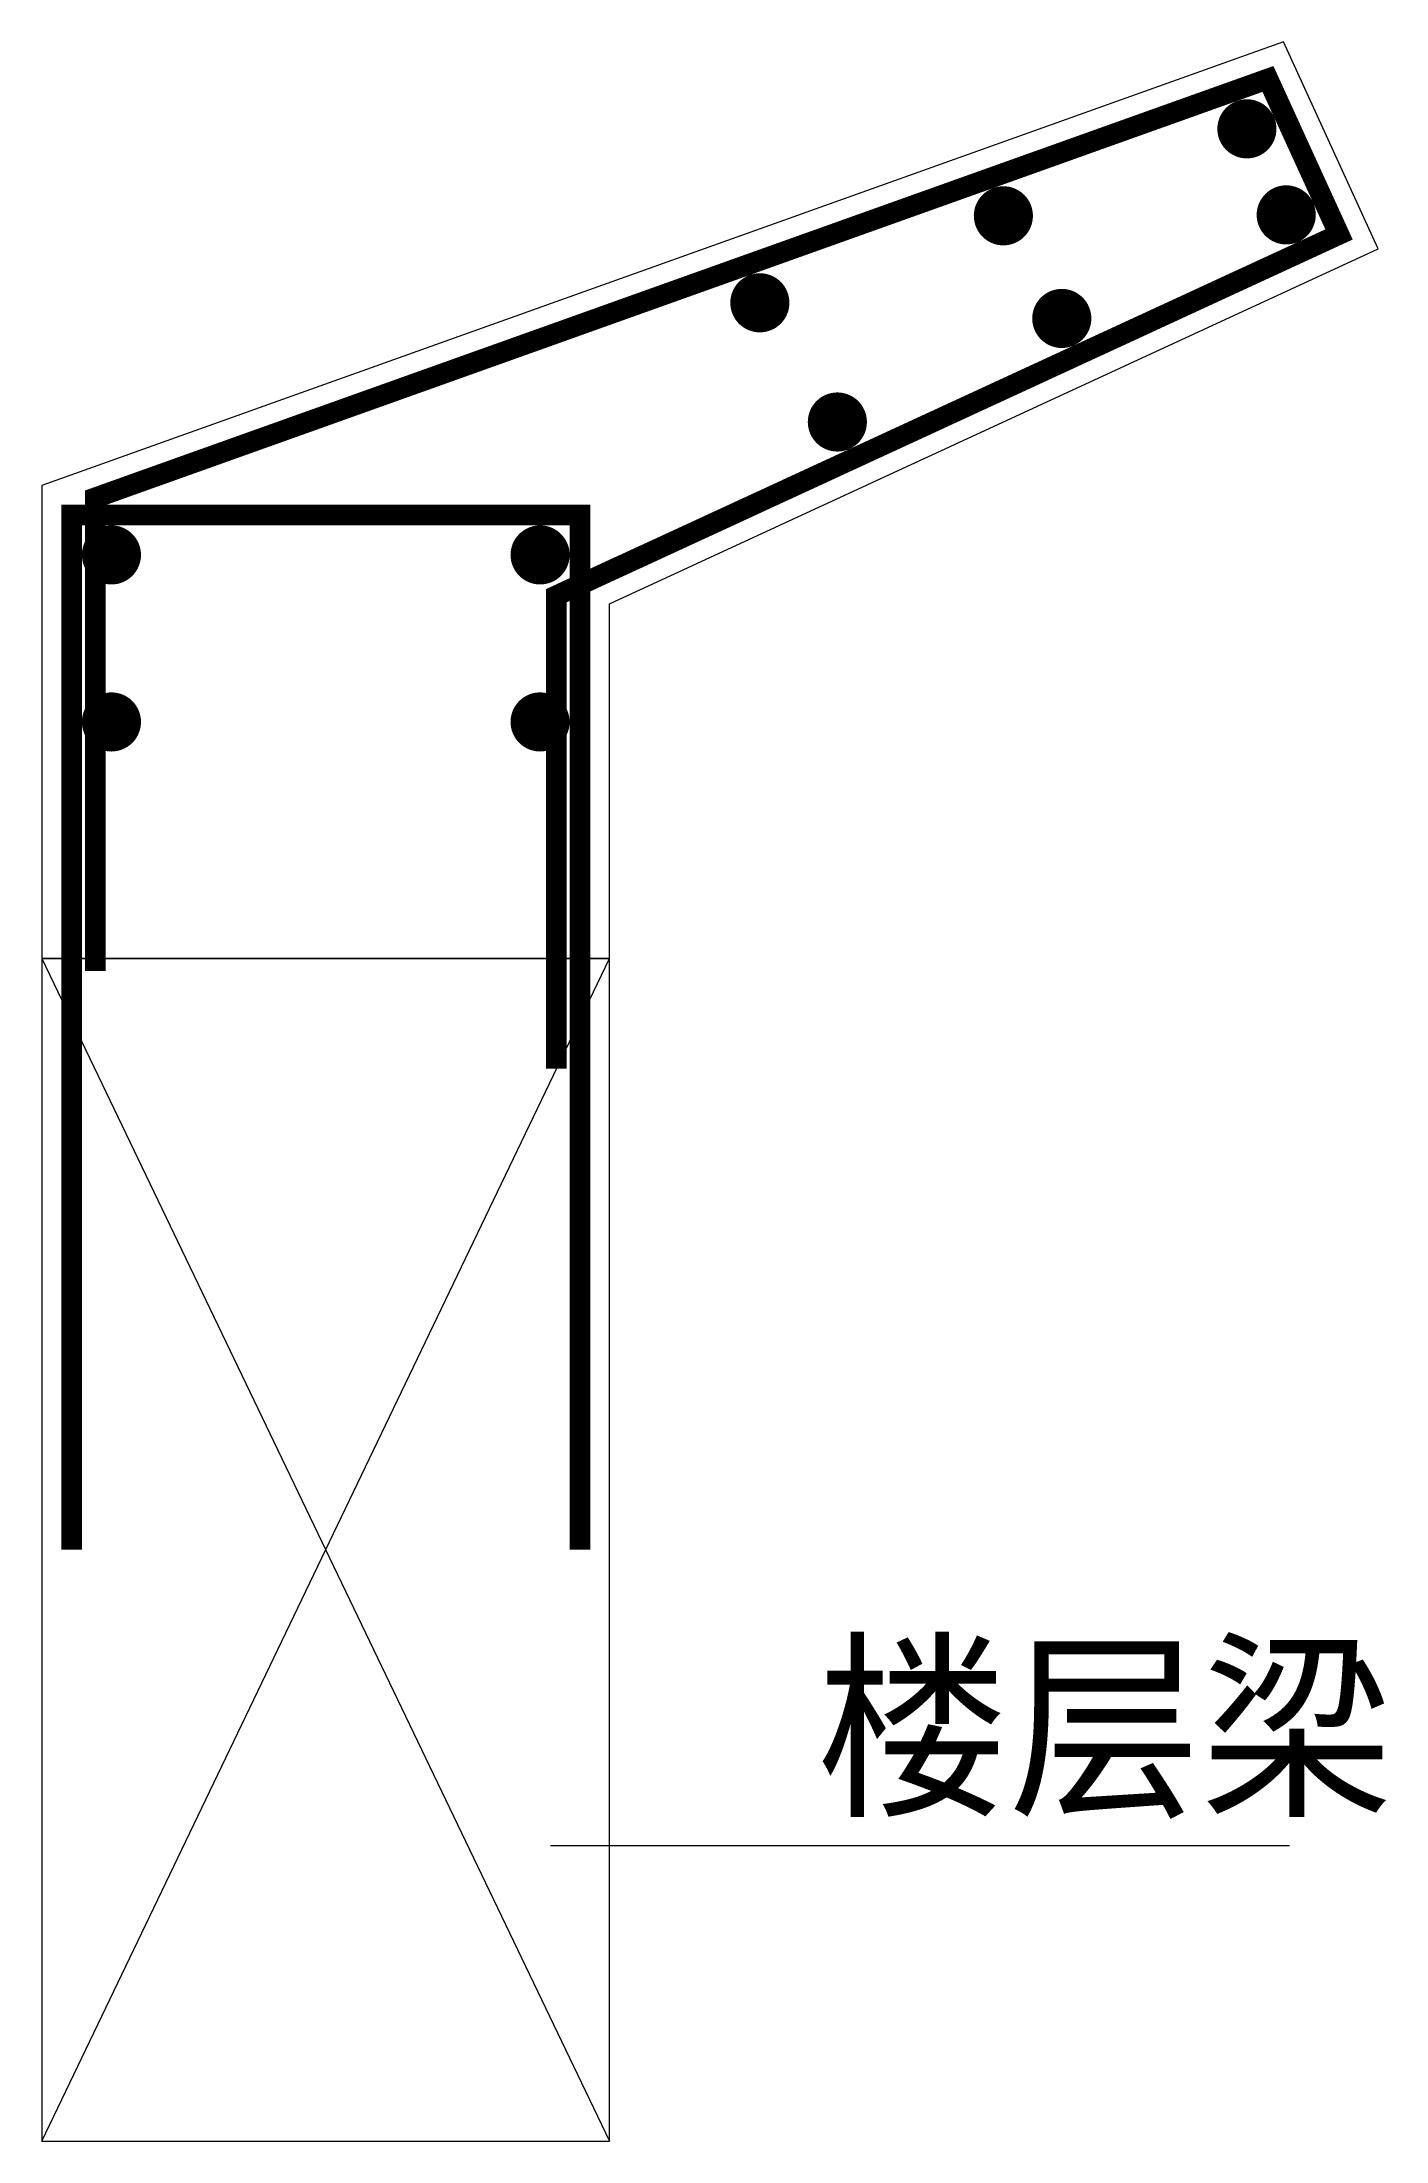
# Model space of a CAD drawing. Extents: x 0 to 2273, y -2000 to 1550.
import ezdxf

# ---------------------------------------------------------------- set-up
doc = ezdxf.new("R2010")
doc.units = 0
doc.header["$MEASUREMENT"] = 0
doc.layers.add('S-OTHER-THIN', color=3, linetype='Continuous', lineweight=0)
doc.layers.add('S-TEXT', color=7, linetype='Continuous', lineweight=0)
doc.layers.add('S-REIN', color=6, linetype='Continuous')
doc.layers.add('S-REIN-POINT', color=30, linetype='Continuous')

msp = doc.modelspace()

# ---------------------------------------------------------------- linework, layer by layer
at = {"layer": 'S-OTHER-THIN', "color": 7}
for p, q in [((2100, 1550), (0, 800)), ((2260, 1200), (2100, 1550)), ((960, 600), (2260, 1200)), ((0, 800), (0, 0)), ((960, 0), (960, 600)), ((0, 0), (960, 0)), ((0, -2000), (960, 0)), ((0, 0), (960, -2000)), ((860, -1500), (2110, -1500))]:
    msp.add_line(p, q, dxfattribs=at)
msp.add_lwpolyline([(0, -2000), (960, -2000), (960, 0), (0, 0)], close=True, dxfattribs=at)
at = {"layer": 'S-REIN', "const_width": 35}
for points in [[(870, -186.5), (870, 613.5), (960, 655.1), (1010, 678.1), (2193.8, 1224.5), (2073.6, 1487.5), (288.7, 850), (148.7, 800), (90, 779), (90, -21)], [(50, -1000), (50, 750), (910, 750), (910, -1000)]]:
    msp.add_lwpolyline(points, dxfattribs=at)
at = {"layer": 'S-REIN-POINT', "const_width": 50}
for points in [[(2063, 1403.1, 1), (2013, 1403.1, 1)], [(1651.1, 1256, 1), (1601.1, 1256, 1)], [(2129.5, 1257.6, 1), (2079.5, 1257.6, 1)], [(1239.2, 1108.9, 1), (1189.2, 1108.9, 1)], [(1749.9, 1082.4, 1), (1699.9, 1082.4, 1)], [(1370.3, 907.3, 1), (1320.3, 907.3, 1)], [(142.5, 682.5, 1), (92.5, 682.5, 1)], [(867.5, 682.5, 1), (817.5, 682.5, 1)], [(142.5, 400, 1), (92.5, 400, 1)], [(867.5, 400, 1), (817.5, 400, 1)]]:
    msp.add_lwpolyline(points, format="xyb", close=True, dxfattribs=at)

# ---------------------------------------------------------------- texts
at = {"layer": 'S-TEXT', "color": 7}
msp.add_text('楼层梁', height=250, dxfattribs=at).set_placement((1310, -1425))

doc.saveas('drawing.dxf')
